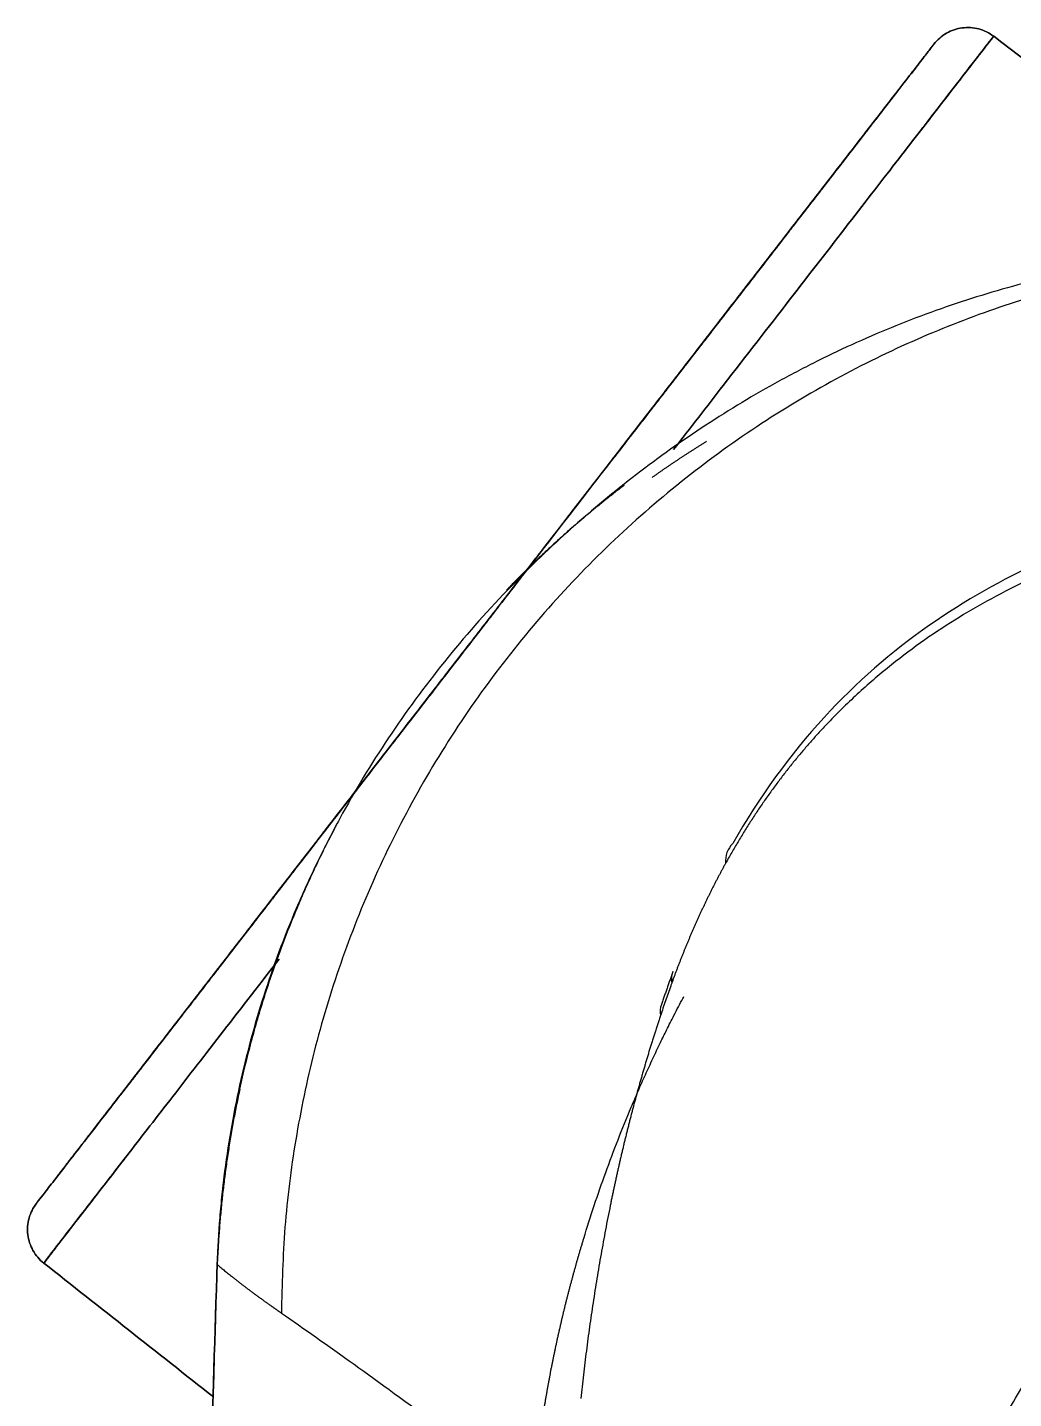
# Model space of a CAD drawing. Extents: x 8663 to 11443, y -20992 to -18942.
# Drawn here: x 9403.74 to 9419.89, y -19557.42 to -19534.96 of the extents above; entities that cross this region are included whole.
import ezdxf

# ---------------------------------------------------------------- set-up
doc = ezdxf.new("R2010")
doc.units = 0
doc.layers.add('1', color=7, linetype='CONTINUOUS')

msp = doc.modelspace()

# ---------------------------------------------------------------- linework, layer by layer
at = {"layer": '1', "color": 7, "linetype": 'CONTINUOUS'}
for centre, major_axis, ratio, start_param, end_param in [((9416.094, -19548.908), (-0.873, 0.488), 0.613766, 6.097198, 6.666251), ((9415.063, -19551.301), (-0.948, 0.317), 0.534229, 6.244319, 6.581679)]:
    msp.add_ellipse(centre, major_axis=major_axis, ratio=ratio, start_param=start_param, end_param=end_param, dxfattribs=at)
for points, degree, knots in [([(9418.587, -19535.237), (9418.615, -19535.201), (9418.647, -19535.168), (9418.715, -19535.108), (9418.753, -19535.081), (9418.832, -19535.036), (9418.873, -19535.017), (9418.96, -19534.988), (9419.004, -19534.978), (9419.095, -19534.966), (9419.14, -19534.964), (9419.231, -19534.97), (9419.277, -19534.977), (9419.365, -19535.001), (9419.408, -19535.017), (9419.489, -19535.057), (9419.528, -19535.081), (9419.565, -19535.108)], 3, [0, 0, 0, 0, 0.125, 0.125, 0.25, 0.25, 0.375, 0.375, 0.5, 0.5, 0.625, 0.625, 0.75, 0.75, 0.875, 0.875, 1, 1, 1, 1]), ([(9419.565, -19535.108), (9419.528, -19535.081), (9419.489, -19535.057), (9419.408, -19535.017), (9419.365, -19535.001), (9419.277, -19534.977), (9419.231, -19534.97), (9419.14, -19534.964), (9419.095, -19534.966), (9419.004, -19534.978), (9418.96, -19534.988), (9418.873, -19535.017), (9418.832, -19535.036), (9418.753, -19535.081), (9418.715, -19535.108), (9418.647, -19535.168), (9418.615, -19535.201), (9418.587, -19535.237)], 3, [0, 0, 0, 0, 0.125, 0.125, 0.25, 0.25, 0.375, 0.375, 0.5, 0.5, 0.625, 0.625, 0.75, 0.75, 0.875, 0.875, 1, 1, 1, 1]), ([(9418.587, -19535.237), (9418.587, -19535.237), (9418.576, -19535.252), (9418.528, -19535.313), (9418.493, -19535.359), (9418.399, -19535.48), (9418.341, -19535.556), (9418.201, -19535.736), (9418.12, -19535.841), (9417.936, -19536.078), (9417.833, -19536.211), (9417.606, -19536.504), (9417.482, -19536.664), (9417.215, -19537.009), (9417.071, -19537.195), (9416.766, -19537.589), (9416.604, -19537.798), (9416.264, -19538.237), (9415.907, -19538.698), (9415.327, -19539.447), (9414.914, -19539.981), (9414.489, -19540.529), (9414.271, -19540.81), (9413.827, -19541.384), (9413.6, -19541.677), (9413.14, -19542.271), (9412.906, -19542.573), (9412.434, -19543.182), (9412.196, -19543.49), (9411.717, -19544.108), (9411.476, -19544.419), (9410.995, -19545.04), (9410.755, -19545.351), (9410.276, -19545.969), (9410.038, -19546.276), (9409.566, -19546.886), (9409.332, -19547.187), (9408.872, -19547.782), (9408.645, -19548.075), (9408.2, -19548.649), (9407.982, -19548.93), (9407.558, -19549.478), (9407.145, -19550.011), (9406.565, -19550.761), (9406.208, -19551.222), (9405.867, -19551.661), (9405.706, -19551.87), (9405.4, -19552.264), (9405.257, -19552.449), (9404.99, -19552.794), (9404.866, -19552.954), (9404.639, -19553.247), (9404.536, -19553.38), (9404.352, -19553.618), (9404.271, -19553.723), (9404.131, -19553.903), (9404.072, -19553.979), (9403.979, -19554.1), (9403.943, -19554.145), (9403.896, -19554.206), (9403.884, -19554.222), (9403.884, -19554.222)], 3, [0, 0, 0, 0, 0.031248, 0.031248, 0.062495, 0.062495, 0.093743, 0.093743, 0.124991, 0.124991, 0.156238, 0.156238, 0.187486, 0.187486, 0.218733, 0.218733, 0.249981, 0.249981, 0.281229, 0.312476, 0.343724, 0.343724, 0.374972, 0.374972, 0.406219, 0.406219, 0.437467, 0.437467, 0.468715, 0.468715, 0.499962, 0.499962, 0.53121, 0.53121, 0.562457, 0.562457, 0.593705, 0.593705, 0.624953, 0.624953, 0.6562, 0.6562, 0.687448, 0.718696, 0.749943, 0.749943, 0.781191, 0.781191, 0.812439, 0.812439, 0.843686, 0.843686, 0.874934, 0.874934, 0.906181, 0.906181, 0.937429, 0.937429, 0.968677, 0.968677, 1, 1, 1, 1]), ([(9403.884, -19554.222), (9403.884, -19554.222), (9404.167, -19553.857), (9404.721, -19553.141), (9405.525, -19552.103), (9406.549, -19550.781), (9407.753, -19549.226), (9409.091, -19547.498), (9410.511, -19545.665), (9411.96, -19543.795), (9413.38, -19541.961), (9414.718, -19540.233), (9415.922, -19538.679), (9416.946, -19537.356), (9417.751, -19536.318), (9418.305, -19535.602), (9418.587, -19535.237), (9418.587, -19535.237)], 2, [0, 0, 0, 0.062566, 0.125062, 0.187557, 0.250053, 0.312548, 0.375044, 0.43754, 0.500035, 0.562531, 0.625026, 0.687522, 0.750018, 0.812513, 0.875009, 0.937504, 1, 1, 1]), ([(9413.298, -19542.067), (9413.322, -19542.036), (9413.346, -19542.005), (9413.6, -19541.677), (9413.827, -19541.384), (9414.271, -19540.81), (9414.489, -19540.529), (9414.914, -19539.981), (9415.327, -19539.447), (9415.907, -19538.698), (9416.264, -19538.237), (9416.604, -19537.798), (9416.766, -19537.589), (9417.071, -19537.195), (9417.215, -19537.009), (9417.482, -19536.664), (9417.606, -19536.504), (9417.833, -19536.211), (9417.936, -19536.078), (9418.12, -19535.841), (9418.201, -19535.736), (9418.341, -19535.556), (9418.399, -19535.48), (9418.493, -19535.359), (9418.528, -19535.313), (9418.576, -19535.252), (9418.587, -19535.237), (9418.587, -19535.237)], 3, [0, 0, 0, 0, 0.007937, 0.007937, 0.084249, 0.084249, 0.160562, 0.160562, 0.236874, 0.313187, 0.389499, 0.389499, 0.465812, 0.465812, 0.542124, 0.542124, 0.618437, 0.618437, 0.694749, 0.694749, 0.771062, 0.771062, 0.847374, 0.847374, 0.923687, 0.923687, 1, 1, 1, 1]), ([(9419.565, -19535.108), (9419.565, -19535.108), (9419.531, -19535.152), (9419.398, -19535.324), (9419.298, -19535.453), (9419.034, -19535.793), (9418.87, -19536.005), (9418.484, -19536.504), (9418.261, -19536.792), (9417.76, -19537.438), (9417.484, -19537.795), (9416.883, -19538.571), (9416.56, -19538.988), (9415.874, -19539.873), (9415.513, -19540.34), (9414.871, -19541.168), (9414.599, -19541.519), (9414.322, -19541.878)], 3, [0, 0, 0, 0, 0.129807, 0.129807, 0.259614, 0.259614, 0.389421, 0.389421, 0.519228, 0.519228, 0.649035, 0.649035, 0.778841, 0.778841, 0.908648, 0.908648, 1, 1, 1, 1]), ([(9414.322, -19541.878), (9414.599, -19541.519), (9414.871, -19541.168), (9415.513, -19540.34), (9415.874, -19539.873), (9416.56, -19538.988), (9416.883, -19538.571), (9417.484, -19537.795), (9417.76, -19537.438), (9418.261, -19536.792), (9418.484, -19536.504), (9418.87, -19536.005), (9419.034, -19535.793), (9419.298, -19535.453), (9419.398, -19535.324), (9419.531, -19535.152), (9419.565, -19535.108), (9419.565, -19535.108)], 3, [0, 0, 0, 0, 0.091352, 0.091352, 0.221159, 0.221159, 0.350965, 0.350965, 0.480772, 0.480772, 0.610579, 0.610579, 0.740386, 0.740386, 0.870193, 0.870193, 1, 1, 1, 1]), ([(9418.216, -19536.85), (9418.228, -19536.834), (9418.241, -19536.818), (9418.395, -19536.619), (9418.526, -19536.45), (9418.766, -19536.14), (9418.875, -19535.999), (9419.07, -19535.747), (9419.156, -19535.636), (9419.304, -19535.446), (9419.365, -19535.366), (9419.465, -19535.237), (9419.502, -19535.189), (9419.552, -19535.125), (9419.565, -19535.108), (9419.565, -19535.108)], 3, [0, 0, 0, 0, 0.014536, 0.014536, 0.17878, 0.17878, 0.343024, 0.343024, 0.507269, 0.507269, 0.671513, 0.671513, 0.835757, 0.835757, 1, 1, 1, 1]), ([(9419.565, -19535.108), (9419.565, -19535.109), (9419.552, -19535.125), (9419.502, -19535.189), (9419.465, -19535.237), (9419.365, -19535.366), (9419.304, -19535.446), (9419.156, -19535.636), (9419.07, -19535.747), (9418.875, -19535.999), (9418.766, -19536.14), (9418.526, -19536.45), (9418.395, -19536.619), (9418.241, -19536.818), (9418.228, -19536.834), (9418.216, -19536.85)], 3, [0, 0, 0, 0, 0.163854, 0.163854, 0.328175, 0.328175, 0.492495, 0.492495, 0.656816, 0.656816, 0.821137, 0.821137, 0.985457, 0.985457, 1, 1, 1, 1]), ([(9411.509, -19544.377), (9411.628, -19544.223), (9411.747, -19544.069), (9412.075, -19543.645), (9412.492, -19543.107), (9413.105, -19542.316), (9413.7, -19541.547), (9414.272, -19540.81), (9414.814, -19540.11), (9415.321, -19539.454), (9415.789, -19538.85), (9416.214, -19538.302), (9416.465, -19537.978), (9416.699, -19537.676), (9416.807, -19537.536), (9417.005, -19537.28), (9417.095, -19537.164), (9417.256, -19536.956), (9417.327, -19536.864), (9417.449, -19536.706), (9417.501, -19536.64), (9417.583, -19536.534), (9417.614, -19536.494), (9417.655, -19536.441), (9417.665, -19536.428), (9417.665, -19536.428)], 3, [0, 0, 0, 0, 0.036454, 0.036454, 0.100691, 0.164927, 0.229163, 0.2934, 0.357636, 0.421872, 0.486109, 0.550345, 0.614582, 0.614582, 0.678818, 0.678818, 0.743054, 0.743054, 0.807291, 0.807291, 0.871527, 0.871527, 0.935764, 0.935764, 1, 1, 1, 1]), ([(9417.665, -19536.428), (9417.665, -19536.428), (9417.655, -19536.441), (9417.614, -19536.494), (9417.583, -19536.534), (9417.501, -19536.64), (9417.449, -19536.706), (9417.327, -19536.864), (9417.256, -19536.956), (9417.095, -19537.164), (9417.005, -19537.28), (9416.807, -19537.536), (9416.699, -19537.676), (9416.465, -19537.978), (9416.214, -19538.302), (9415.789, -19538.85), (9415.321, -19539.454), (9414.814, -19540.11), (9414.272, -19540.81), (9413.766, -19541.462), (9413.44, -19541.883), (9413.31, -19542.051)], 3, [0, 0, 0, 0, 0.078795, 0.078795, 0.157841, 0.157841, 0.236887, 0.236887, 0.315934, 0.315934, 0.39498, 0.39498, 0.474026, 0.474026, 0.553072, 0.632119, 0.711165, 0.790211, 0.869257, 0.948304, 1, 1, 1, 1]), ([(9417.665, -19536.428), (9417.665, -19536.428), (9417.418, -19536.747), (9416.934, -19537.372), (9416.23, -19538.281), (9415.335, -19539.437), (9414.282, -19540.797), (9413.505, -19541.799), (9413.31, -19542.051)], 2, [0, 0, 0, 0.158053, 0.316106, 0.474158, 0.632211, 0.790264, 0.948317, 1, 1, 1]), ([(9421.252, -19538.887), (9420.787, -19538.975), (9420.328, -19539.081), (9419.423, -19539.329), (9418.977, -19539.471), (9418.098, -19539.79), (9417.665, -19539.967), (9417.026, -19540.258), (9416.814, -19540.36), (9416.499, -19540.519), (9416.394, -19540.573), (9416.186, -19540.683), (9416.082, -19540.739), (9415.565, -19541.026), (9415.164, -19541.27), (9414.387, -19541.785), (9414.01, -19542.055), (9413.281, -19542.621), (9412.928, -19542.917), (9412.246, -19543.531), (9411.916, -19543.851), (9411.599, -19544.181)], 3, [0, 0, 0, 0, 0.125, 0.125, 0.25, 0.25, 0.375, 0.375, 0.4375, 0.4375, 0.46875, 0.46875, 0.5, 0.5, 0.625, 0.625, 0.75, 0.75, 0.875, 0.875, 1, 1, 1, 1]), ([(9413.969, -19542.333), (9413.983, -19542.324), (9414.01, -19542.305), (9414.051, -19542.276), (9414.092, -19542.247), (9414.133, -19542.219), (9414.174, -19542.19), (9414.216, -19542.162), (9414.258, -19542.134), (9414.299, -19542.105), (9414.342, -19542.077), (9414.384, -19542.049), (9414.426, -19542.021), (9414.469, -19541.992), (9414.512, -19541.964), (9414.555, -19541.936), (9414.598, -19541.909), (9414.641, -19541.881), (9414.685, -19541.853), (9414.728, -19541.825), (9414.772, -19541.798), (9414.816, -19541.77), (9414.846, -19541.751), (9414.862, -19541.741), (9414.863, -19541.741)], 3, [0, 0, 0, 0, 0.045892, 0.091941, 0.138145, 0.184507, 0.231025, 0.2777, 0.324533, 0.371524, 0.418673, 0.46598, 0.513445, 0.56107, 0.608853, 0.656796, 0.704899, 0.753161, 0.801584, 0.850167, 0.898911, 0.947816, 0.996882, 1, 1, 1, 1]), ([(9428.764, -19542.16), (9427.733, -19542.153), (9425.501, -19542.279), (9422.656, -19542.803), (9420.273, -19543.685), (9418.428, -19544.724), (9416.693, -19546.228), (9415.73, -19547.563), (9415.291, -19548.329)], 3, [0, 0, 0, 0, 0.188952, 0.418076, 0.547348, 0.687632, 0.838824, 1, 1, 1, 1]), ([(9413.513, -19542.458), (9413.502, -19542.467), (9413.46, -19542.499), (9413.388, -19542.554), (9413.299, -19542.625), (9413.21, -19542.696), (9413.121, -19542.767), (9413.034, -19542.839), (9412.947, -19542.911), (9412.861, -19542.983), (9412.776, -19543.055), (9412.691, -19543.128), (9412.607, -19543.201), (9412.524, -19543.275), (9412.442, -19543.349), (9412.36, -19543.423), (9412.279, -19543.497), (9412.199, -19543.572), (9412.12, -19543.647), (9412.041, -19543.723), (9411.963, -19543.798), (9411.886, -19543.874), (9411.809, -19543.95), (9411.734, -19544.027), (9411.659, -19544.103), (9411.609, -19544.155), (9411.585, -19544.181)], 3, [0, 0, 0, 0, 0.016452, 0.060261, 0.103959, 0.147549, 0.191032, 0.234411, 0.277688, 0.320865, 0.363945, 0.406929, 0.44982, 0.49262, 0.535332, 0.577958, 0.6205, 0.662961, 0.705342, 0.747647, 0.789878, 0.832036, 0.874125, 0.916147, 0.958105, 1, 1, 1, 1]), ([(9411.585, -19544.181), (9411.597, -19544.168), (9411.621, -19544.143), (9411.657, -19544.105), (9411.694, -19544.067), (9411.731, -19544.03), (9411.768, -19543.992), (9411.805, -19543.955), (9411.843, -19543.917), (9411.881, -19543.879), (9411.919, -19543.842), (9411.957, -19543.804), (9411.995, -19543.767), (9412.034, -19543.729), (9412.073, -19543.692), (9412.112, -19543.655), (9412.152, -19543.617), (9412.191, -19543.58), (9412.231, -19543.543), (9412.271, -19543.505), (9412.311, -19543.468), (9412.352, -19543.431), (9412.392, -19543.394), (9412.433, -19543.357), (9412.474, -19543.32), (9412.516, -19543.283), (9412.557, -19543.246), (9412.599, -19543.209), (9412.641, -19543.172), (9412.683, -19543.136), (9412.725, -19543.099), (9412.768, -19543.062), (9412.811, -19543.026), (9412.854, -19542.989), (9412.897, -19542.953), (9412.941, -19542.916), (9412.984, -19542.88), (9413.028, -19542.844), (9413.072, -19542.807), (9413.117, -19542.771), (9413.161, -19542.735), (9413.206, -19542.699), (9413.251, -19542.663), (9413.296, -19542.627), (9413.342, -19542.591), (9413.387, -19542.556), (9413.433, -19542.52), (9413.475, -19542.487), (9413.502, -19542.467), (9413.513, -19542.458)], 3, [0, 0, 0, 0, 0.020498, 0.041036, 0.061613, 0.082229, 0.102885, 0.12358, 0.144315, 0.165088, 0.185902, 0.206754, 0.227646, 0.248578, 0.269549, 0.290559, 0.311609, 0.332698, 0.353827, 0.374995, 0.396203, 0.417449, 0.438736, 0.460061, 0.481426, 0.50283, 0.524273, 0.545756, 0.567277, 0.588838, 0.610438, 0.632077, 0.653754, 0.675471, 0.697226, 0.71902, 0.740853, 0.762725, 0.784635, 0.806583, 0.82857, 0.850596, 0.872659, 0.894761, 0.916901, 0.939079, 0.961295, 0.983548, 1, 1, 1, 1]), ([(9435.485, -19543.525), (9435.477, -19543.52), (9435.46, -19543.511), (9435.435, -19543.498), (9435.41, -19543.484), (9435.384, -19543.471), (9435.358, -19543.458), (9435.332, -19543.444), (9435.305, -19543.431), (9435.279, -19543.418), (9435.252, -19543.406), (9435.225, -19543.393), (9435.198, -19543.38), (9435.171, -19543.367), (9435.143, -19543.355), (9435.115, -19543.342), (9435.087, -19543.33), (9435.059, -19543.318), (9435.03, -19543.306), (9435.002, -19543.293), (9434.973, -19543.281), (9434.944, -19543.269), (9434.914, -19543.258), (9434.885, -19543.246), (9434.855, -19543.234), (9434.825, -19543.222), (9434.795, -19543.211), (9434.764, -19543.199), (9434.734, -19543.188), (9434.703, -19543.177), (9434.672, -19543.165), (9434.641, -19543.154), (9434.609, -19543.143), (9434.578, -19543.132), (9434.546, -19543.121), (9434.514, -19543.11), (9434.481, -19543.1), (9434.449, -19543.089), (9434.416, -19543.078), (9434.383, -19543.068), (9434.35, -19543.057), (9434.225, -19543.018), (9434.003, -19542.954), (9433.676, -19542.869), (9433.334, -19542.792), (9432.879, -19542.701), (9432.303, -19542.604), (9431.597, -19542.513), (9430.865, -19542.444), (9430.126, -19542.396), (9429.386, -19542.369), (9428.652, -19542.361), (9427.911, -19542.373), (9426.927, -19542.414), (9425.701, -19542.516), (9424.501, -19542.688), (9423.557, -19542.873), (9422.86, -19543.036), (9422.169, -19543.228), (9421.499, -19543.446), (9420.849, -19543.691), (9420.219, -19543.965), (9419.599, -19544.274), (9419.002, -19544.616), (9418.43, -19544.991), (9417.884, -19545.399), (9417.356, -19545.85), (9416.996, -19546.2), (9416.789, -19546.42), (9416.724, -19546.49), (9416.659, -19546.56), (9416.595, -19546.632), (9416.531, -19546.704), (9416.469, -19546.776), (9416.406, -19546.85), (9416.344, -19546.924), (9416.283, -19546.999), (9416.222, -19547.074), (9416.162, -19547.151), (9416.102, -19547.228), (9416.043, -19547.306), (9415.985, -19547.384), (9415.927, -19547.463), (9415.869, -19547.544), (9415.812, -19547.624), (9415.756, -19547.706), (9415.7, -19547.788), (9415.645, -19547.871), (9415.59, -19547.955), (9415.536, -19548.04), (9415.482, -19548.126), (9415.429, -19548.212), (9415.377, -19548.299), (9415.325, -19548.387), (9415.273, -19548.476), (9415.222, -19548.565), (9415.189, -19548.625), (9415.172, -19548.655)], 3, [0, 0, 0, 0, 0.001504, 0.003011, 0.004522, 0.006035, 0.007552, 0.009072, 0.010596, 0.012123, 0.013654, 0.015188, 0.016725, 0.018266, 0.019811, 0.021359, 0.022912, 0.024468, 0.026027, 0.027591, 0.029158, 0.03073, 0.032305, 0.033884, 0.035467, 0.037055, 0.038646, 0.040242, 0.041841, 0.043445, 0.045053, 0.046666, 0.048282, 0.049903, 0.051529, 0.053158, 0.054793, 0.056431, 0.058074, 0.059722, 0.061374, 0.063031, 0.078354, 0.093955, 0.109854, 0.12607, 0.1563, 0.187114, 0.218575, 0.250734, 0.281362, 0.31224, 0.343393, 0.374838, 0.436685, 0.499334, 0.530204, 0.561369, 0.592846, 0.624657, 0.655089, 0.685976, 0.717351, 0.749254, 0.779898, 0.810993, 0.842597, 0.874783, 0.879076, 0.883369, 0.887662, 0.891955, 0.896249, 0.900544, 0.904839, 0.909136, 0.913434, 0.917733, 0.922034, 0.926337, 0.930642, 0.934949, 0.939259, 0.943571, 0.947887, 0.952206, 0.956528, 0.960855, 0.965185, 0.969519, 0.973858, 0.978201, 0.98255, 0.986904, 0.991263, 0.995629, 1, 1, 1, 1]), ([(9411.809, -19543.989), (9411.524, -19544.357), (9410.603, -19545.547), (9409.361, -19547.15), (9408.191, -19548.661), (9407.138, -19550.021), (9406.242, -19551.177), (9405.538, -19552.086), (9405.054, -19552.712), (9404.806, -19553.031), (9404.806, -19553.031)], 2, [0, 0, 0, 0.053758, 0.172039, 0.290319, 0.408599, 0.526879, 0.645159, 0.76344, 0.88172, 1, 1, 1]), ([(9411.599, -19544.181), (9411.235, -19544.559), (9410.891, -19544.95), (9410.242, -19545.757), (9409.937, -19546.172), (9409.366, -19547.027), (9409.1, -19547.467), (9408.792, -19548.032), (9408.702, -19548.203), (9408.614, -19548.375), (9408.556, -19548.49), (9408.527, -19548.548), (9408.386, -19548.838), (9408.279, -19549.071), (9407.974, -19549.776), (9407.614, -19550.727), (9407.345, -19551.702), (9407.121, -19552.689), (9407.032, -19553.188), (9406.951, -19553.819), (9406.936, -19553.946), (9406.909, -19554.2), (9406.897, -19554.328), (9406.867, -19554.711), (9406.852, -19554.966), (9406.844, -19555.222)], 3, [0, 0, 0, 0, 0.125, 0.125, 0.25, 0.25, 0.375, 0.375, 0.40625, 0.421875, 0.421875, 0.4375, 0.4375, 0.5, 0.5, 0.625, 0.75, 0.75, 0.875, 0.875, 0.90625, 0.90625, 0.9375, 0.9375, 1, 1, 1, 1]), ([(9403.884, -19554.222), (9403.884, -19554.222), (9403.896, -19554.206), (9403.943, -19554.145), (9403.979, -19554.1), (9404.072, -19553.979), (9404.131, -19553.903), (9404.271, -19553.723), (9404.352, -19553.618), (9404.536, -19553.38), (9404.639, -19553.247), (9404.866, -19552.954), (9404.99, -19552.794), (9405.257, -19552.449), (9405.4, -19552.264), (9405.706, -19551.87), (9405.867, -19551.661), (9406.208, -19551.222), (9406.565, -19550.761), (9407.145, -19550.011), (9407.558, -19549.478), (9407.982, -19548.93), (9408.2, -19548.649), (9408.645, -19548.075), (9408.872, -19547.782), (9409.332, -19547.187), (9409.566, -19546.886), (9410.038, -19546.276), (9410.276, -19545.969), (9410.672, -19545.457), (9410.83, -19545.253), (9410.988, -19545.05)], 3, [0, 0, 0, 0, 0.063873, 0.063873, 0.127747, 0.127747, 0.19162, 0.19162, 0.255493, 0.255493, 0.319366, 0.319366, 0.38324, 0.38324, 0.447113, 0.447113, 0.510986, 0.510986, 0.574859, 0.638733, 0.702606, 0.702606, 0.766479, 0.766479, 0.830353, 0.830353, 0.894226, 0.894226, 0.958099, 0.958099, 1, 1, 1, 1]), ([(9404.806, -19553.031), (9404.807, -19553.031), (9404.817, -19553.017), (9404.858, -19552.964), (9404.889, -19552.924), (9404.971, -19552.818), (9405.022, -19552.752), (9405.144, -19552.595), (9405.215, -19552.503), (9405.376, -19552.295), (9405.466, -19552.179), (9405.665, -19551.923), (9405.773, -19551.783), (9406.007, -19551.481), (9406.258, -19551.157), (9406.682, -19550.609), (9407.151, -19550.004), (9407.658, -19549.349), (9408.2, -19548.649), (9408.771, -19547.911), (9409.366, -19547.143), (9409.98, -19546.351), (9410.396, -19545.813), (9410.732, -19545.379), (9410.859, -19545.215), (9410.987, -19545.051)], 3, [0, 0, 0, 0, 0.063891, 0.063891, 0.127986, 0.127986, 0.192081, 0.192081, 0.256176, 0.256176, 0.320272, 0.320272, 0.384367, 0.384367, 0.448462, 0.512557, 0.576652, 0.640747, 0.704842, 0.768937, 0.833032, 0.897127, 0.961222, 0.961222, 1, 1, 1, 1]), ([(9410.987, -19545.051), (9410.859, -19545.215), (9410.732, -19545.379), (9410.396, -19545.813), (9409.98, -19546.351), (9409.413, -19547.083), (9409.059, -19547.539), (9408.908, -19547.736)], 3, [0, 0, 0, 0, 0.17902, 0.17902, 0.474922, 0.770824, 1, 1, 1, 1]), ([(9415.968, -19570.972), (9415.972, -19570.934), (9415.979, -19570.856), (9415.99, -19570.74), (9416.002, -19570.624), (9416.013, -19570.507), (9416.026, -19570.39), (9416.038, -19570.273), (9416.051, -19570.156), (9416.063, -19570.038), (9416.077, -19569.92), (9416.09, -19569.802), (9416.104, -19569.684), (9416.119, -19569.566), (9416.133, -19569.447), (9416.148, -19569.328), (9416.163, -19569.209), (9416.179, -19569.09), (9416.195, -19568.971), (9416.211, -19568.851), (9416.228, -19568.731), (9416.245, -19568.612), (9416.262, -19568.492), (9416.28, -19568.371), (9416.298, -19568.251), (9416.316, -19568.13), (9416.335, -19568.01), (9416.354, -19567.889), (9416.374, -19567.768), (9416.394, -19567.647), (9416.415, -19567.526), (9416.435, -19567.404), (9416.457, -19567.283), (9416.478, -19567.161), (9416.5, -19567.039), (9416.523, -19566.917), (9416.546, -19566.795), (9416.569, -19566.673), (9416.593, -19566.551), (9416.617, -19566.429), (9416.641, -19566.306), (9416.666, -19566.184), (9416.692, -19566.061), (9416.718, -19565.939), (9416.744, -19565.816), (9416.771, -19565.693), (9416.798, -19565.57), (9416.826, -19565.447), (9416.854, -19565.324), (9416.883, -19565.201), (9416.912, -19565.078), (9416.942, -19564.955), (9416.972, -19564.832), (9417.003, -19564.709), (9417.034, -19564.585), (9417.066, -19564.462), (9417.098, -19564.339), (9417.131, -19564.215), (9417.164, -19564.092), (9417.198, -19563.969), (9417.232, -19563.845), (9417.267, -19563.722), (9417.302, -19563.599), (9417.338, -19563.475), (9417.374, -19563.352), (9417.411, -19563.229), (9417.449, -19563.105), (9417.575, -19562.697), (9417.803, -19562.007), (9418.159, -19561.043), (9418.552, -19560.09), (9418.987, -19559.144), (9419.463, -19558.212), (9419.979, -19557.304), (9420.529, -19556.429), (9421.196, -19555.47), (9421.994, -19554.45), (9422.941, -19553.395), (9423.872, -19552.487), (9424.771, -19551.706), (9425.626, -19551.037), (9426.498, -19550.419), (9427.405, -19549.837), (9428.35, -19549.288), (9429.332, -19548.773), (9430.329, -19548.3), (9431.067, -19547.983), (9431.532, -19547.794), (9431.719, -19547.719), (9431.907, -19547.646), (9432.095, -19547.573), (9432.284, -19547.502), (9432.473, -19547.431), (9432.663, -19547.362), (9432.854, -19547.294), (9433.045, -19547.226), (9433.237, -19547.16), (9433.43, -19547.094), (9433.623, -19547.029), (9433.817, -19546.966), (9434.011, -19546.903), (9434.206, -19546.841), (9434.402, -19546.78), (9434.598, -19546.72), (9434.795, -19546.66), (9434.992, -19546.602), (9435.19, -19546.544), (9435.389, -19546.487), (9435.521, -19546.45), (9435.588, -19546.431)], 3, [0, 0, 0, 0, 0.003563, 0.007134, 0.010714, 0.014301, 0.017896, 0.021499, 0.02511, 0.028728, 0.032355, 0.035988, 0.039629, 0.043277, 0.046933, 0.050596, 0.054266, 0.057942, 0.061626, 0.065317, 0.069014, 0.072718, 0.076428, 0.080145, 0.083869, 0.087598, 0.091334, 0.095076, 0.098825, 0.102579, 0.106339, 0.110106, 0.113878, 0.117656, 0.121439, 0.125228, 0.129022, 0.132822, 0.136628, 0.140438, 0.144254, 0.148075, 0.151901, 0.155732, 0.159568, 0.16341, 0.167255, 0.171106, 0.174962, 0.178822, 0.182686, 0.186556, 0.190429, 0.194307, 0.19819, 0.202076, 0.205967, 0.209862, 0.213762, 0.217665, 0.221572, 0.225484, 0.229399, 0.233319, 0.237242, 0.241169, 0.2451, 0.249035, 0.280257, 0.311517, 0.342819, 0.374174, 0.406149, 0.437577, 0.468528, 0.499074, 0.54226, 0.583979, 0.624502, 0.656624, 0.688009, 0.718769, 0.749, 0.78079, 0.81226, 0.843486, 0.874529, 0.880187, 0.885847, 0.89151, 0.897177, 0.902846, 0.90852, 0.914197, 0.919879, 0.925566, 0.931257, 0.936953, 0.942654, 0.948361, 0.954073, 0.959792, 0.965516, 0.971246, 0.976984, 0.982727, 0.988478, 0.994235, 1, 1, 1, 1]), ([(9435.591, -19546.508), (9435.561, -19546.517), (9435.496, -19546.536), (9435.391, -19546.568), (9435.269, -19546.604), (9435.132, -19546.646), (9434.979, -19546.694), (9434.81, -19546.747), (9434.626, -19546.806), (9434.426, -19546.871), (9434.21, -19546.943), (9433.979, -19547.021), (9433.733, -19547.106), (9433.471, -19547.198), (9433.195, -19547.298), (9432.904, -19547.407), (9432.599, -19547.523), (9432.28, -19547.649), (9431.946, -19547.784), (9431.599, -19547.929), (9431.239, -19548.085), (9430.866, -19548.253), (9430.48, -19548.432), (9430.083, -19548.624), (9429.674, -19548.829), (9429.255, -19549.049), (9428.826, -19549.284), (9428.388, -19549.534), (9427.942, -19549.802), (9427.351, -19550.172), (9426.637, -19550.654), (9425.823, -19551.255), (9425.053, -19551.879), (9424.326, -19552.522), (9423.643, -19553.182), (9423.002, -19553.855), (9422.404, -19554.54), (9421.847, -19555.233), (9421.205, -19556.098), (9420.509, -19557.146), (9419.792, -19558.385), (9419.163, -19559.628), (9418.616, -19560.871), (9418.141, -19562.105), (9417.846, -19562.985), (9417.684, -19563.507), (9417.632, -19563.677), (9417.581, -19563.849), (9417.53, -19564.022), (9417.48, -19564.197), (9417.431, -19564.373), (9417.382, -19564.551), (9417.333, -19564.73), (9417.286, -19564.911), (9417.239, -19565.093), (9417.193, -19565.277), (9417.147, -19565.463), (9417.102, -19565.65), (9417.058, -19565.838), (9417.014, -19566.028), (9416.971, -19566.22), (9416.929, -19566.413), (9416.888, -19566.608), (9416.847, -19566.804), (9416.807, -19567.002), (9416.768, -19567.201), (9416.729, -19567.402), (9416.692, -19567.604), (9416.655, -19567.808), (9416.619, -19568.013), (9416.583, -19568.22), (9416.549, -19568.428), (9416.515, -19568.638), (9416.482, -19568.849), (9416.45, -19569.062), (9416.419, -19569.276), (9416.389, -19569.491), (9416.359, -19569.709), (9416.33, -19569.927), (9416.302, -19570.147), (9416.275, -19570.369), (9416.249, -19570.592), (9416.224, -19570.817), (9416.199, -19571.043), (9416.184, -19571.194), (9416.176, -19571.27)], 3, [0, 0, 0, 0, 0.002607, 0.005685, 0.009232, 0.013249, 0.017737, 0.022695, 0.028124, 0.034024, 0.040394, 0.047235, 0.054546, 0.062325, 0.070576, 0.079299, 0.088493, 0.098157, 0.10829, 0.118895, 0.129973, 0.141524, 0.153547, 0.166038, 0.179002, 0.192439, 0.206349, 0.220734, 0.23559, 0.250918, 0.280554, 0.309725, 0.33843, 0.36667, 0.39444, 0.42174, 0.448573, 0.474932, 0.500814, 0.544766, 0.587809, 0.629947, 0.67117, 0.711478, 0.750863, 0.756264, 0.761707, 0.767193, 0.772721, 0.778291, 0.783904, 0.789559, 0.795257, 0.800997, 0.80678, 0.812606, 0.818475, 0.824386, 0.830338, 0.836334, 0.842371, 0.848451, 0.854574, 0.860739, 0.866947, 0.873196, 0.879488, 0.885821, 0.892197, 0.898616, 0.905078, 0.911583, 0.91813, 0.924719, 0.931351, 0.938026, 0.944742, 0.951502, 0.958303, 0.965147, 0.972034, 0.978963, 0.985933, 0.992945, 1, 1, 1, 1]), ([(9406.838, -19555.417), (9406.839, -19555.397), (9406.84, -19555.356), (9406.842, -19555.295), (9406.845, -19555.235), (9406.848, -19555.174), (9406.85, -19555.113), (9406.854, -19555.053), (9406.857, -19554.992), (9406.86, -19554.932), (9406.864, -19554.872), (9406.868, -19554.812), (9406.872, -19554.752), (9406.876, -19554.692), (9406.881, -19554.632), (9406.886, -19554.573), (9406.891, -19554.513), (9406.896, -19554.454), (9406.901, -19554.394), (9406.907, -19554.335), (9406.913, -19554.276), (9406.918, -19554.217), (9406.925, -19554.159), (9406.931, -19554.1), (9406.937, -19554.041), (9406.944, -19553.983), (9406.951, -19553.925), (9406.958, -19553.867), (9406.965, -19553.809), (9406.973, -19553.751), (9406.981, -19553.693), (9406.988, -19553.635), (9406.996, -19553.578), (9407.005, -19553.521), (9407.013, -19553.463), (9407.022, -19553.406), (9407.03, -19553.349), (9407.039, -19553.293), (9407.048, -19553.236), (9407.058, -19553.179), (9407.067, -19553.123), (9407.077, -19553.067), (9407.086, -19553.011), (9407.096, -19552.955), (9407.106, -19552.899), (9407.117, -19552.844), (9407.127, -19552.788), (9407.138, -19552.733), (9407.148, -19552.678), (9407.159, -19552.623), (9407.17, -19552.568), (9407.182, -19552.513), (9407.193, -19552.459), (9407.205, -19552.404), (9407.268, -19552.109), (9407.397, -19551.579), (9407.617, -19550.827), (9407.867, -19550.098), (9408.072, -19549.581), (9408.208, -19549.262), (9408.264, -19549.131), (9408.322, -19549.002), (9408.381, -19548.873), (9408.441, -19548.745), (9408.501, -19548.618), (9408.563, -19548.491), (9408.626, -19548.365), (9408.689, -19548.24), (9408.746, -19548.131), (9408.781, -19548.063), (9408.795, -19548.037)], 3, [0, 0, 0, 0, 0.00795, 0.015888, 0.023814, 0.031729, 0.039631, 0.047522, 0.055401, 0.063267, 0.071121, 0.078962, 0.086791, 0.094608, 0.102411, 0.110202, 0.11798, 0.125744, 0.133496, 0.141235, 0.14896, 0.156671, 0.164369, 0.172054, 0.179724, 0.187381, 0.195024, 0.202653, 0.210268, 0.217869, 0.225455, 0.233027, 0.240584, 0.248127, 0.255655, 0.263168, 0.270667, 0.27815, 0.285618, 0.293072, 0.30051, 0.307932, 0.315339, 0.322731, 0.330107, 0.337468, 0.344812, 0.352141, 0.359454, 0.36675, 0.374031, 0.381295, 0.388543, 0.395775, 0.40299, 0.506546, 0.60838, 0.708321, 0.80621, 0.824594, 0.842949, 0.861273, 0.879567, 0.89783, 0.91606, 0.934258, 0.952421, 0.97055, 0.988645, 1, 1, 1, 1]), ([(9415.172, -19548.655), (9415.163, -19548.671), (9415.146, -19548.702), (9415.121, -19548.748), (9415.096, -19548.795), (9415.071, -19548.842), (9415.046, -19548.888), (9415.022, -19548.935), (9414.998, -19548.983), (9414.973, -19549.03), (9414.949, -19549.077), (9414.926, -19549.125), (9414.902, -19549.173), (9414.879, -19549.22), (9414.855, -19549.268), (9414.832, -19549.316), (9414.809, -19549.365), (9414.787, -19549.413), (9414.764, -19549.461), (9414.742, -19549.51), (9414.719, -19549.559), (9414.697, -19549.608), (9414.675, -19549.657), (9414.654, -19549.706), (9414.632, -19549.755), (9414.611, -19549.804), (9414.59, -19549.854), (9414.569, -19549.903), (9414.548, -19549.953), (9414.527, -19550.003), (9414.507, -19550.053), (9414.487, -19550.103), (9414.466, -19550.154), (9414.446, -19550.204), (9414.427, -19550.255), (9414.407, -19550.305), (9414.387, -19550.356), (9414.368, -19550.407), (9414.349, -19550.458), (9414.33, -19550.509), (9414.311, -19550.56), (9414.299, -19550.595), (9414.293, -19550.612)], 3, [0, 0, 0, 0, 0.02541, 0.050796, 0.076157, 0.101494, 0.126806, 0.152096, 0.177362, 0.202605, 0.227825, 0.253023, 0.278198, 0.303352, 0.328484, 0.353595, 0.378685, 0.403754, 0.428803, 0.453832, 0.478842, 0.503831, 0.528802, 0.553753, 0.578686, 0.603601, 0.628498, 0.653377, 0.678239, 0.703084, 0.727912, 0.752724, 0.777519, 0.802298, 0.827062, 0.851811, 0.876545, 0.901264, 0.925969, 0.95066, 0.975337, 1, 1, 1, 1]), ([(9404.004, -19555.2), (9404.004, -19555.2), (9404.032, -19555.164), (9404.141, -19555.023), (9404.223, -19554.917), (9404.439, -19554.638), (9404.574, -19554.464), (9404.893, -19554.052), (9405.077, -19553.814), (9405.492, -19553.279), (9405.722, -19552.981), (9406.224, -19552.334), (9406.495, -19551.983), (9407.074, -19551.237), (9407.38, -19550.841), (9407.753, -19550.359), (9407.805, -19550.292), (9407.858, -19550.224)], 3, [0, 0, 0, 0, 0.139726, 0.139726, 0.279356, 0.279356, 0.418985, 0.418985, 0.558614, 0.558614, 0.698244, 0.698244, 0.837873, 0.837873, 0.977502, 0.977502, 1, 1, 1, 1]), ([(9407.858, -19550.224), (9407.805, -19550.292), (9407.753, -19550.359), (9407.38, -19550.841), (9407.074, -19551.237), (9406.495, -19551.983), (9406.224, -19552.334), (9405.722, -19552.981), (9405.492, -19553.279), (9405.077, -19553.814), (9404.893, -19554.052), (9404.574, -19554.464), (9404.439, -19554.638), (9404.223, -19554.917), (9404.141, -19555.023), (9404.032, -19555.164), (9404.004, -19555.2), (9404.004, -19555.2)], 3, [0, 0, 0, 0, 0.0225, 0.0225, 0.162143, 0.162143, 0.301786, 0.301786, 0.441429, 0.441429, 0.581072, 0.581072, 0.720714, 0.720714, 0.860357, 0.860357, 1, 1, 1, 1]), ([(9414.309, -19550.431), (9414.298, -19550.455), (9414.291, -19550.481), (9414.282, -19550.543), (9414.284, -19550.579), (9414.291, -19550.616)], 3, [0, 0, 0, 0, 0.418434, 0.418434, 1, 1, 1, 1]), ([(9414.295, -19550.469), (9414.295, -19550.47), (9414.293, -19550.477), (9414.291, -19550.49), (9414.288, -19550.506), (9414.286, -19550.524), (9414.286, -19550.541), (9414.286, -19550.558), (9414.287, -19550.576), (9414.289, -19550.594), (9414.291, -19550.606), (9414.293, -19550.612)], 3, [0, 0, 0, 0, 0.030695, 0.15309, 0.275277, 0.397183, 0.518734, 0.63986, 0.760491, 0.880559, 1, 1, 1, 1]), ([(9414.291, -19550.616), (9414.286, -19550.631), (9414.28, -19550.647), (9414.246, -19550.743), (9414.217, -19550.824), (9414.161, -19550.985), (9414.134, -19551.066), (9414.107, -19551.147)], 3, [0, 0, 0, 0, 0.08868, 0.08868, 0.544512, 0.544512, 1, 1, 1, 1]), ([(9412.019, -19559.044), (9412.021, -19559.025), (9412.024, -19558.987), (9412.029, -19558.93), (9412.035, -19558.874), (9412.04, -19558.817), (9412.046, -19558.76), (9412.052, -19558.704), (9412.058, -19558.647), (9412.064, -19558.59), (9412.071, -19558.533), (9412.077, -19558.477), (9412.084, -19558.42), (9412.091, -19558.363), (9412.098, -19558.306), (9412.105, -19558.249), (9412.112, -19558.193), (9412.12, -19558.136), (9412.128, -19558.079), (9412.136, -19558.022), (9412.144, -19557.965), (9412.152, -19557.908), (9412.16, -19557.851), (9412.169, -19557.794), (9412.177, -19557.737), (9412.186, -19557.68), (9412.195, -19557.623), (9412.204, -19557.566), (9412.214, -19557.51), (9412.223, -19557.453), (9412.233, -19557.396), (9412.243, -19557.339), (9412.253, -19557.282), (9412.263, -19557.225), (9412.273, -19557.168), (9412.284, -19557.111), (9412.295, -19557.054), (9412.305, -19556.997), (9412.316, -19556.94), (9412.327, -19556.883), (9412.339, -19556.827), (9412.35, -19556.77), (9412.362, -19556.713), (9412.374, -19556.656), (9412.386, -19556.599), (9412.398, -19556.542), (9412.41, -19556.486), (9412.422, -19556.429), (9412.435, -19556.372), (9412.448, -19556.315), (9412.461, -19556.259), (9412.474, -19556.202), (9412.487, -19556.145), (9412.5, -19556.089), (9412.514, -19556.032), (9412.527, -19555.976), (9412.541, -19555.919), (9412.555, -19555.863), (9412.569, -19555.806), (9412.584, -19555.75), (9412.598, -19555.693), (9412.613, -19555.637), (9412.628, -19555.58), (9412.643, -19555.524), (9412.658, -19555.468), (9412.673, -19555.412), (9412.688, -19555.355), (9412.704, -19555.299), (9412.72, -19555.243), (9412.735, -19555.187), (9412.751, -19555.131), (9412.768, -19555.075), (9412.784, -19555.019), (9412.8, -19554.963), (9412.817, -19554.907), (9412.834, -19554.851), (9412.899, -19554.634), (9413.02, -19554.256), (9413.207, -19553.718), (9413.409, -19553.181), (9413.589, -19552.736), (9413.741, -19552.382), (9413.859, -19552.116), (9413.981, -19551.852), (9414.097, -19551.608), (9414.212, -19551.372), (9414.334, -19551.13), (9414.43, -19550.947), (9414.486, -19550.843), (9414.491, -19550.832)], 3, [0, 0, 0, 0, 0.007085, 0.014166, 0.021242, 0.028314, 0.035381, 0.042444, 0.049502, 0.056556, 0.063606, 0.070651, 0.077692, 0.084728, 0.091759, 0.098786, 0.105808, 0.112825, 0.119838, 0.126847, 0.13385, 0.140849, 0.147843, 0.154832, 0.161817, 0.168796, 0.175771, 0.182741, 0.189706, 0.196667, 0.203622, 0.210572, 0.217518, 0.224458, 0.231394, 0.238324, 0.24525, 0.25217, 0.259085, 0.265995, 0.2729, 0.2798, 0.286695, 0.293584, 0.300468, 0.307347, 0.314221, 0.321089, 0.327953, 0.33481, 0.341663, 0.34851, 0.355351, 0.362187, 0.369018, 0.375843, 0.382663, 0.389477, 0.396286, 0.403089, 0.409887, 0.416678, 0.423465, 0.430245, 0.43702, 0.44379, 0.450553, 0.457311, 0.464063, 0.470809, 0.47755, 0.484284, 0.491013, 0.497736, 0.504453, 0.511164, 0.517869, 0.582715, 0.647492, 0.712189, 0.776793, 0.809107, 0.841457, 0.873843, 0.906263, 0.931253, 0.961142, 0.995957, 1, 1, 1, 1]), ([(9414.107, -19551.147), (9414.1, -19551.169), (9414.085, -19551.214), (9414.063, -19551.282), (9414.041, -19551.349), (9414.019, -19551.417), (9413.997, -19551.484), (9413.976, -19551.552), (9413.955, -19551.619), (9413.934, -19551.687), (9413.913, -19551.754), (9413.893, -19551.822), (9413.873, -19551.889), (9413.853, -19551.957), (9413.833, -19552.025), (9413.813, -19552.092), (9413.794, -19552.16), (9413.775, -19552.228), (9413.756, -19552.295), (9413.737, -19552.363), (9413.718, -19552.431), (9413.7, -19552.499), (9413.681, -19552.566), (9413.663, -19552.634), (9413.645, -19552.702), (9413.628, -19552.769), (9413.61, -19552.837), (9413.593, -19552.905), (9413.576, -19552.972), (9413.559, -19553.04), (9413.542, -19553.108), (9413.525, -19553.175), (9413.509, -19553.243), (9413.493, -19553.311), (9413.477, -19553.378), (9413.461, -19553.446), (9413.445, -19553.514), (9413.43, -19553.581), (9413.415, -19553.649), (9413.399, -19553.716), (9413.384, -19553.784), (9413.37, -19553.851), (9413.355, -19553.919), (9413.341, -19553.986), (9413.326, -19554.053), (9413.312, -19554.121), (9413.298, -19554.188), (9413.276, -19554.3), (9413.244, -19554.455), (9413.206, -19554.655), (9413.169, -19554.854), (9413.133, -19555.054), (9413.098, -19555.253), (9413.065, -19555.452), (9413.033, -19555.65), (9413.003, -19555.849), (9412.973, -19556.046), (9412.945, -19556.244), (9412.918, -19556.441), (9412.892, -19556.638), (9412.868, -19556.834), (9412.844, -19557.029), (9412.822, -19557.224), (9412.807, -19557.354), (9412.8, -19557.419)], 3, [0, 0, 0, 0, 0.010985, 0.021967, 0.032946, 0.043922, 0.054894, 0.065863, 0.076827, 0.087788, 0.098745, 0.109698, 0.120646, 0.13159, 0.142529, 0.153464, 0.164394, 0.175319, 0.186239, 0.197154, 0.208063, 0.218967, 0.229865, 0.240757, 0.251643, 0.262523, 0.273397, 0.284265, 0.295126, 0.305981, 0.316828, 0.327669, 0.338502, 0.349328, 0.360147, 0.370958, 0.381762, 0.392557, 0.403345, 0.414124, 0.424895, 0.435658, 0.446412, 0.457157, 0.467893, 0.47862, 0.489338, 0.500047, 0.531837, 0.563573, 0.59525, 0.626865, 0.658413, 0.689892, 0.721298, 0.752626, 0.783873, 0.815034, 0.846107, 0.877087, 0.90797, 0.938753, 0.969431, 1, 1, 1, 1]), ([(9407.216, -19552.35), (9407.216, -19552.35), (9407.207, -19552.392), (9407.189, -19552.476), (9407.163, -19552.602), (9407.138, -19552.729), (9407.114, -19552.855), (9407.091, -19552.982), (9407.069, -19553.109), (9407.048, -19553.236), (9407.028, -19553.363), (9407.009, -19553.491), (9406.99, -19553.618), (9406.973, -19553.746), (9406.957, -19553.873), (9406.942, -19554.001), (9406.927, -19554.129), (9406.914, -19554.257), (9406.902, -19554.386), (9406.89, -19554.514), (9406.88, -19554.643), (9406.871, -19554.772), (9406.862, -19554.9), (9406.855, -19555.029), (9406.848, -19555.159), (9406.843, -19555.288), (9406.84, -19555.374), (9406.838, -19555.417)], 3, [0, 0, 0, 0, 0.00005, 0.041698, 0.083332, 0.124953, 0.166564, 0.208168, 0.249765, 0.291359, 0.332951, 0.374545, 0.416141, 0.457743, 0.499353, 0.540972, 0.582604, 0.62425, 0.665912, 0.707593, 0.749295, 0.791017, 0.83276, 0.874528, 0.916323, 0.958146, 1, 1, 1, 1]), ([(9404.004, -19555.2), (9404.004, -19555.2), (9404.017, -19555.184), (9404.067, -19555.119), (9404.104, -19555.071), (9404.203, -19554.943), (9404.265, -19554.863), (9404.413, -19554.672), (9404.499, -19554.561), (9404.694, -19554.309), (9404.803, -19554.169), (9405.043, -19553.859), (9405.174, -19553.689), (9405.328, -19553.491), (9405.341, -19553.474), (9405.353, -19553.458)], 3, [0, 0, 0, 0, 0.164244, 0.164244, 0.328488, 0.328488, 0.492732, 0.492732, 0.656976, 0.656976, 0.82122, 0.82122, 0.985464, 0.985464, 1, 1, 1, 1]), ([(9405.353, -19553.458), (9405.341, -19553.474), (9405.328, -19553.491), (9405.174, -19553.689), (9405.043, -19553.859), (9404.803, -19554.169), (9404.694, -19554.309), (9404.499, -19554.561), (9404.413, -19554.672), (9404.265, -19554.863), (9404.203, -19554.943), (9404.104, -19555.071), (9404.067, -19555.119), (9404.017, -19555.184), (9404.004, -19555.2), (9404.004, -19555.2)], 3, [0, 0, 0, 0, 0.014536, 0.014536, 0.17878, 0.17878, 0.343024, 0.343024, 0.507268, 0.507268, 0.671512, 0.671512, 0.835756, 0.835756, 1, 1, 1, 1]), ([(9404.004, -19555.2), (9403.968, -19555.172), (9403.935, -19555.14), (9403.876, -19555.071), (9403.85, -19555.033), (9403.805, -19554.954), (9403.787, -19554.912), (9403.758, -19554.825), (9403.748, -19554.781), (9403.737, -19554.69), (9403.736, -19554.644), (9403.743, -19554.554), (9403.751, -19554.508), (9403.775, -19554.421), (9403.791, -19554.378), (9403.832, -19554.296), (9403.856, -19554.258), (9403.884, -19554.222)], 3, [0, 0, 0, 0, 0.125, 0.125, 0.25, 0.25, 0.375, 0.375, 0.5, 0.5, 0.625, 0.625, 0.75, 0.75, 0.875, 0.875, 1, 1, 1, 1]), ([(9403.884, -19554.222), (9403.856, -19554.258), (9403.832, -19554.296), (9403.791, -19554.378), (9403.775, -19554.421), (9403.751, -19554.508), (9403.743, -19554.554), (9403.736, -19554.644), (9403.737, -19554.69), (9403.748, -19554.781), (9403.758, -19554.825), (9403.787, -19554.912), (9403.805, -19554.954), (9403.85, -19555.033), (9403.876, -19555.071), (9403.935, -19555.14), (9403.968, -19555.172), (9404.004, -19555.2)], 3, [0, 0, 0, 0, 0.125, 0.125, 0.25, 0.25, 0.375, 0.375, 0.5, 0.5, 0.625, 0.625, 0.75, 0.75, 0.875, 0.875, 1, 1, 1, 1]), ([(9406.844, -19555.222), (9406.743, -19558.448), (9406.647, -19561.681), (9406.466, -19568.164), (9406.382, -19571.413), (9406.302, -19574.67)], 3, [0, 0, 0, 0, 0.5, 0.5, 1, 1, 1, 1]), ([(9406.838, -19555.417), (9406.802, -19556.574), (9406.766, -19557.731), (9406.688, -19560.335), (9406.645, -19561.781), (9406.563, -19564.677), (9406.523, -19566.127), (9406.445, -19569.029), (9406.407, -19570.482), (9406.347, -19572.862), (9406.324, -19573.789), (9406.301, -19574.717)], 3, [0, 0, 0, 0, 0.180662, 0.180662, 0.405948, 0.405948, 0.631235, 0.631235, 0.856522, 0.856522, 1, 1, 1, 1]), ([(9406.301, -19574.717), (9406.324, -19573.789), (9406.347, -19572.862), (9406.407, -19570.482), (9406.445, -19569.029), (9406.523, -19566.127), (9406.563, -19564.677), (9406.645, -19561.781), (9406.688, -19560.335), (9406.766, -19557.731), (9406.802, -19556.574), (9406.838, -19555.417)], 3, [0, 0, 0, 0, 0.143478, 0.143478, 0.368765, 0.368765, 0.594052, 0.594052, 0.819338, 0.819338, 1, 1, 1, 1]), ([(9407.897, -19556.018), (9408.633, -19556.528), (9409.774, -19557.341), (9411.29, -19558.483), (9411.833, -19558.9), (9412.019, -19559.044)], 3, [0, 0, 0, 0, 0.661001, 0.886235, 1, 1, 1, 1])]:
    msp.add_open_spline(points, degree=degree, knots=knots, dxfattribs=at)
for points, degree in [([(9423.918, -19538.42), (9422.467, -19537.316), (9421.016, -19536.212), (9419.565, -19535.108)], 3), ([(9419.565, -19535.108), (9421.016, -19536.212), (9422.467, -19537.316), (9423.918, -19538.42)], 3), ([(9411.236, -19544.729), (9411.425, -19544.485), (9411.615, -19544.24), (9411.804, -19543.996)], 3), ([(9411.809, -19543.989), (9411.709, -19544.118), (9411.609, -19544.247), (9411.509, -19544.377)], 3), ([(9414.31, -19550.427), (9414.122, -19550.964)], 1), ([(9414.293, -19550.612), (9414.292, -19550.613), (9414.292, -19550.614), (9414.291, -19550.616)], 3), ([(9406.784, -19557.392), (9405.857, -19556.661), (9404.931, -19555.93), (9404.004, -19555.2)], 3), ([(9404.004, -19555.2), (9404.931, -19555.93), (9405.857, -19556.661), (9406.784, -19557.392)], 3)]:
    msp.add_open_spline(points, degree=degree, dxfattribs=at)
msp.add_rational_spline([(9421.956, -19538.94), (9407.912, -19541.645), (9407.897, -19556.018)], [0.999999934357, 0.770359355477, 1], degree=2, dxfattribs=at)
msp.add_rational_spline([(9406.844, -19555.222), (9407.1, -19555.438), (9407.4, -19555.669), (9407.771, -19555.93), (9407.847, -19555.984), (9407.897, -19556.018)], [0.999999877755, 0.999999877709, 0.999999877654, 0.999999877585, 0.999999877571, 0.999999877562], degree=3, knots=[0, 0, 0, 0, 0.799744, 0.869423, 1, 1, 1, 1], dxfattribs=at)

doc.saveas('drawing.dxf')
